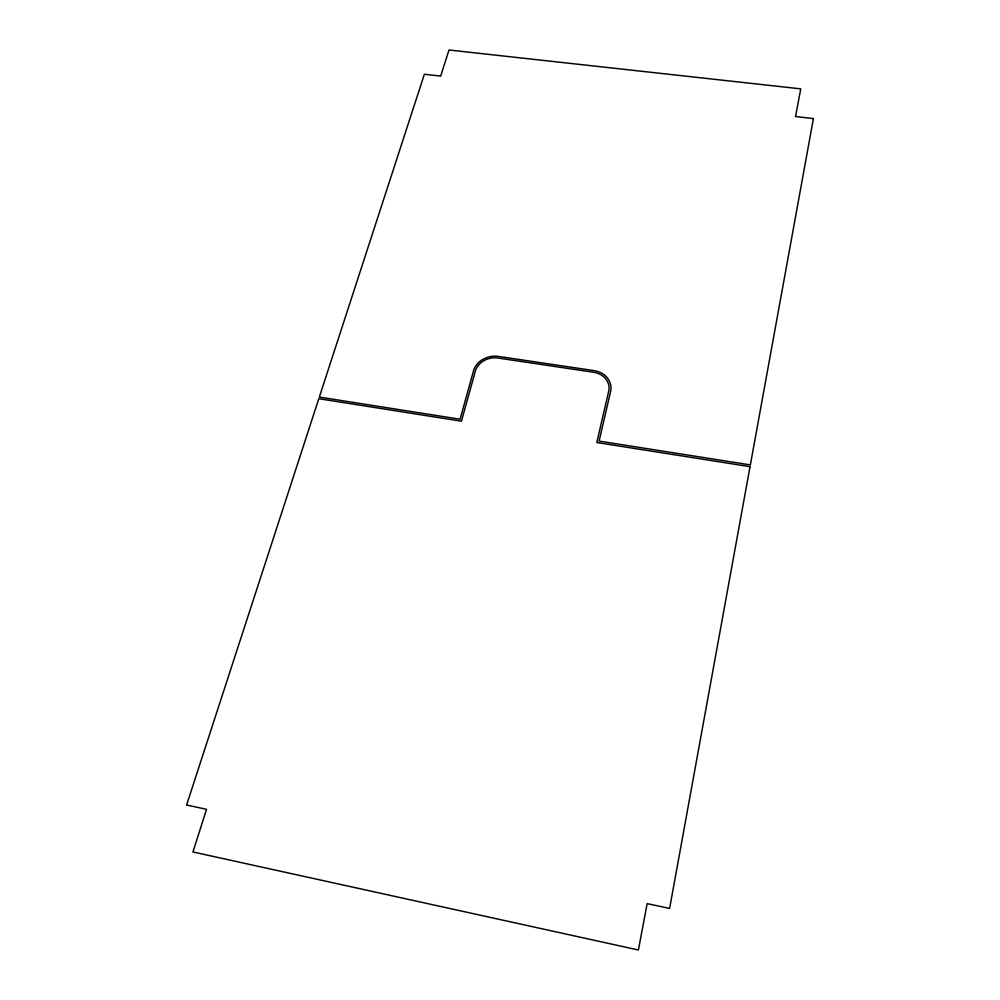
<?xml version="1.0" encoding="UTF-8"?>
<svg xmlns="http://www.w3.org/2000/svg" width="1000" height="1000" viewBox="0 0 1000 1000"><rect width="100%" height="100%" fill="white"/><g stroke="black" fill="none" stroke-linecap="round" stroke-linejoin="round"><path stroke-width="1.5" d="M750.037 466.675L669.613 908.438L647.138 903.625L638.4 950L192.938 851.963L206.55 809.312L186.588 805.037L318.8 398.713L461.45 421.188L475.7 369.812A19.062 16.425 -13.5 0 1 497.887 358.013L593.763 372.287A19.312 16.812 -7.9 0 1 609.012 389.913L596.8 442.525L750.037 466.675M813.413 118.562L750.362 464.9L599.113 441.1L610.938 390.025A21.25 18.5 -7.9 0 0 594.15 370.637L498.325 356.4A20.975 18.075 -13.5 0 0 473.925 369.375L460.075 419.212L319.337 397.075L424.375 74.25L440.662 76.112L449 50L800.763 88.85L795.537 116.525L813.413 118.562"/></g></svg>
